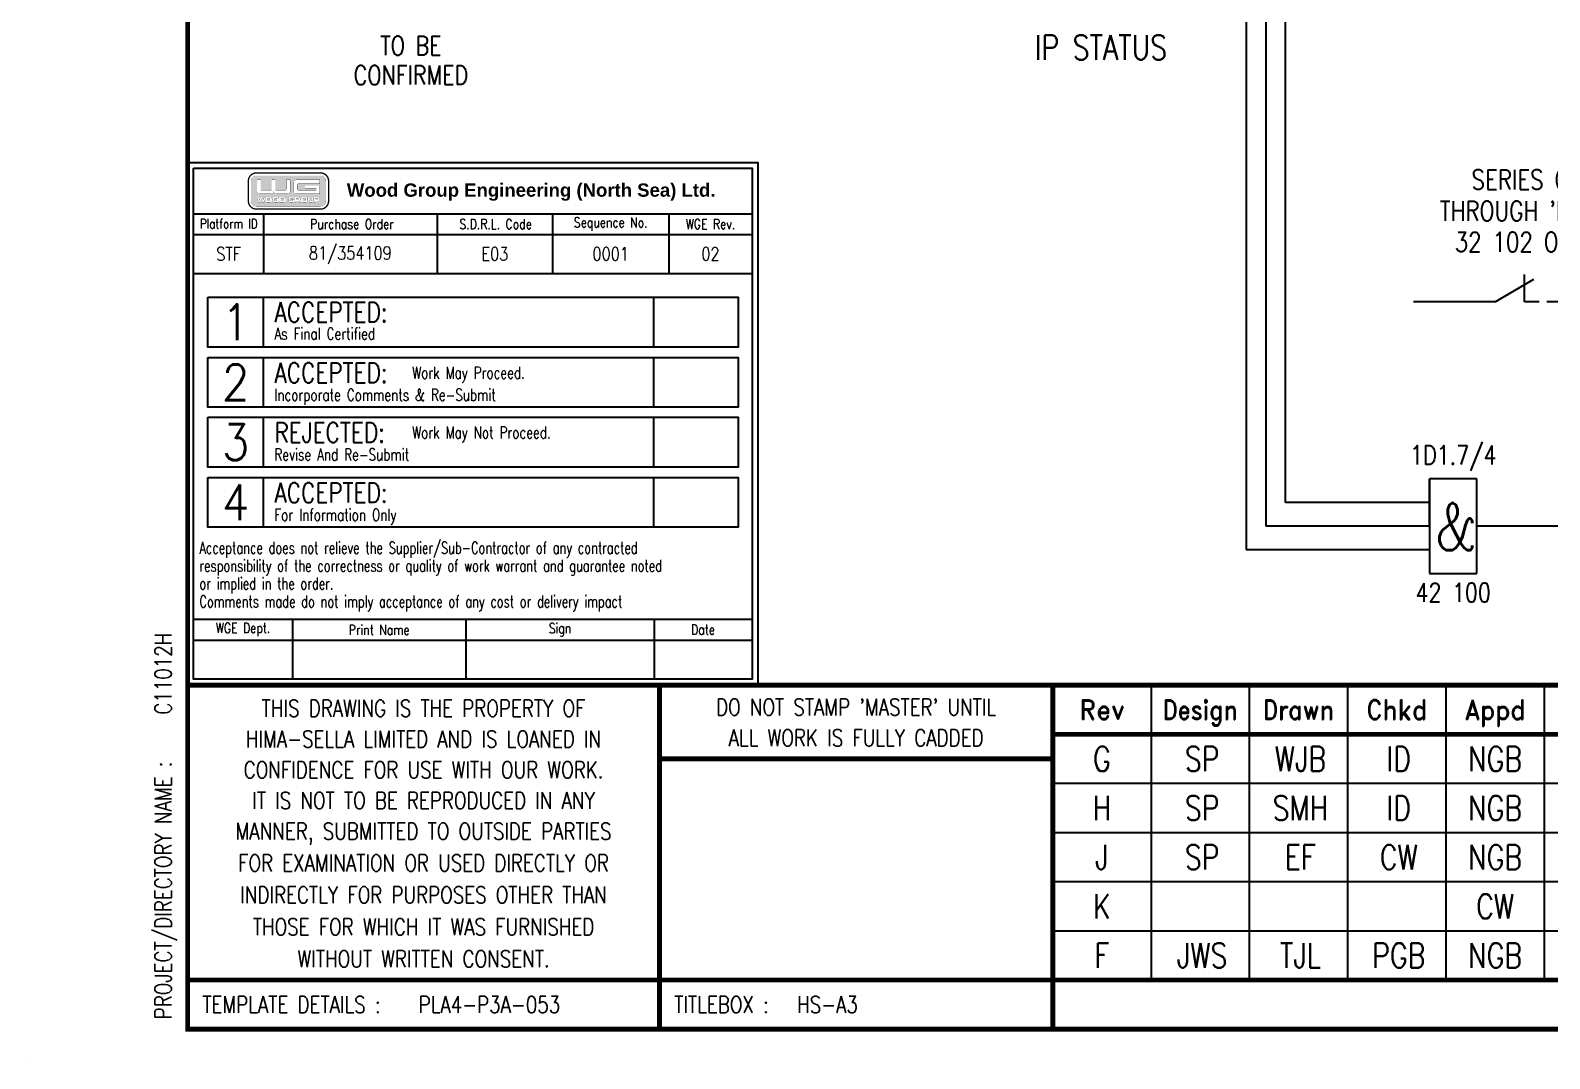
# Model space of a CAD drawing. Extents: x 0 to 414, y 0 to 285.
# Drawn here: x 0 to 154.5, y 0 to 104.6 of the extents above; entities that cross this region are included whole.
import ezdxf
from ezdxf.enums import TextEntityAlignment as Align

# ---------------------------------------------------------------- set-up
doc = ezdxf.new("R2010")
doc.units = 0
doc.header["$MEASUREMENT"] = 0
doc.linetypes.add('CONTINU', pattern=[0])
doc.linetypes.add('HIDDEN', pattern=[9.524999999999999, 6.35, -3.175])
doc.layers.get('0').update_dxf_attribs({"linetype": 'CONTINUOUS'})
for name, color, linetype in [('01-DRAW', 7, 'CONTINUOUS'), ('02-TEXT', 2, 'CONTINUOUS'), ('COL', 2, 'CONTINU'), ('ELAC003$', 7, 'CONTINUOUS'), ('LINE', 1, 'CONTINUOUS'), ('ROW', 2, 'CONTINU'), ('TEXT', 2, 'CONTINUOUS'), ('UPS', 2, 'CONTINUOUS')]:
    doc.layers.add(name, color=color, linetype=linetype)
doc.styles.add('ROMAND', font='ROMAND')
doc.styles.add('ROMANS', font='romans.shx', dxfattribs={"width": 0.8})

# ---------------------------------------------------------------- blocks, each defined once
blk = doc.blocks.new('EDREV')
at = {"color": 2, "style": 'ROMANS', "width": 0.8}
for tag, p in [('DES', (129.2, 29.25)), ('DRN', (139.2, 29.25)), ('CHKD', (149.2, 29.25)), ('DES', (129.2, 24.25)), ('DRN', (139.2, 24.25)), ('CHKD', (149.2, 24.25)), ('DES', (129.2, 19.25)), ('DRN', (139.2, 19.25)), ('CHKD', (149.2, 19.25)), ('DES', (129.2, 14.25)), ('DRN', (139.2, 14.25)), ('CHKD', (149.2, 14.25)), ('DES', (129.2, 9.25)), ('DRN', (139.2, 9.25)), ('CHKD', (149.2, 9.25))]:
    blk.add_attdef(tag, text='', height=2.5, dxfattribs=at).set_placement(p, align=Align.CENTER)
blk = doc.blocks.new('HS-A3')
at = {"color": 1}
for p, q in [((114, 38), (114, 8)), ((124, 8), (124, 38)), ((134, 8), (134, 38)), ((144, 38), (144, 8)), ((154, 38), (154, 8)), ((301.5, 28), (104, 28)), ((104, 23), (301.5, 23)), ((301.5, 18), (104, 18)), ((104, 13), (270.5, 13)), ((0, 0), (0, 0.025))]:
    blk.add_line(p, q, dxfattribs=at)
at = {"color": 1, "const_width": 0.5}
blk.add_lwpolyline([(16, 3), (409, 3), (409, 285), (16, 285)], close=True, dxfattribs=at)
for points in [[(409, 38), (16, 38)], [(64, 3), (64, 38)], [(104, 3), (104, 38)], [(270.5, 33), (104, 33)], [(104, 30.5), (64, 30.5)], [(270.5, 8), (16, 8)]]:
    blk.add_lwpolyline(points, dxfattribs=at)
at = {"color": 3, "lineweight": 13, "style": 'ROMANS', "width": 0.8}
for s, p in [('THIS DRAWING IS THE PROPERTY OF', (40, 35.6443)), ("DO NOT STAMP 'MASTER' UNTIL", (84, 35.7693)), ('HIMA-SELLA LIMITED AND IS LOANED IN', (40, 32.5193)), ('ALL WORK IS FULLY CADDED', (84, 32.6443)), ('CONFIDENCE FOR USE WITH OUR WORK.', (40, 29.3879)), ('IT IS NOT TO BE REPRODUCED IN ANY', (40, 26.2629)), ('MANNER, SUBMITTED TO OUTSIDE PARTIES', (40, 23.1379)), ('FOR EXAMINATION OR USED DIRECTLY OR', (40, 19.9054)), ('INDIRECTLY FOR PURPOSES OTHER THAN', (40, 16.6554)), ('THOSE FOR WHICH IT WAS FURNISHED', (40, 13.4054)), ('WITHOUT WRITTEN CONSENT.', (40, 10.1554))]:
    blk.add_text(s, height=1.7, dxfattribs=at).set_placement(p, align=Align.MIDDLE_CENTER)
at = {"color": 4, "style": 'ROMAND'}
blk.add_text('Rev', height=2, dxfattribs=at).set_placement((109, 34.5), align=Align.CENTER)
for s, width, p in [('Design', 0.85, (119, 34.5)), ('Drawn', 0.85, (129, 34.5)), ('Chkd', 0.9, (139, 34.5)), ('Appd', 0.9, (149, 34.5))]:
    blk.add_text(s, height=2, dxfattribs=dict(at, width=width)).set_placement(p, align=Align.CENTER)
at = {"color": 3, "style": 'ROMANS', "width": 0.8}
blk.add_text('PROJECT/DIRECTORY NAME :', height=1.7, rotation=90, dxfattribs=at).set_placement((13.5, 4), align=Align.MIDDLE_LEFT)
for s, p in [('TEMPLATE DETAILS :', (17.5, 5.5)), ('TITLEBOX :', (65.5, 5.5)), ('HS-A3', (78, 5.5))]:
    blk.add_text(s, height=1.7, dxfattribs=at).set_placement(p, align=Align.MIDDLE_LEFT)
at = {"layer": 'COL', "style": 'ROMAND', "flags": 9}
for tag, p in [('COL1', (48.5, 282.5)), ('COL2', (113.5, 282.5)), ('COL3', (178.5, 282.5)), ('COL4', (243.5, 282.5)), ('COL5', (308.5, 282.5)), ('COL6', (373.5, 282.5))]:
    blk.add_attdef(tag, p, '', height=2.5, dxfattribs=at)
at = {"layer": 'ROW', "style": 'ROMAND', "flags": 9}
for tag, p in [('ROW1', (406.5, 249.5)), ('ROW2', (406.5, 188.5)), ('ROW3', (406.5, 127.5)), ('ROW4', (406.5, 66.5))]:
    blk.add_attdef(tag, p, '', height=2.5, dxfattribs=at)
at = {"layer": 'UPS', "color": 3, "style": 'ROMANS', "width": 0.8, "flags": 8}
blk.add_attdef('PROJS->NOMPRO', text='', height=1.7, rotation=90, dxfattribs=at).set_placement((13.5, 35), align=Align.MIDDLE_LEFT)
at = {"layer": 'UPS', "style": 'ROMANS', "width": 0.8, "flags": 8}
for tag, height, p in [('PLANOS->VERIF', 2.5, (293.5, 34.25)), ('PLANOS->CANVI1', 2.5, (109, 29.25)), ('PLANOS->NCAN1', 2.5, (149, 29.25)), ('PLANOS->DCAN1', 2.5, (262.5, 29.25)), ('PLANOS->ORIG', 2.5, (293.5, 29.25)), ('PLANOS->CANVI2', 2.5, (109, 24.25)), ('PLANOS->NCAN2', 2.5, (149, 24.25)), ('PLANOS->DCAN2', 2.5, (262.5, 24.25)), ('PLANOS->HECHF', 2.5, (293.5, 24.25)), ('PLANOS->CANVI3', 2.5, (109, 19.25)), ('PLANOS->NCAN3', 2.5, (149, 19.25)), ('PLANOS->DCAN3', 2.5, (262.5, 19.25)), ('PLANOS->HECHD', 2.5, (293.5, 19.25)), ('PLANOS->CANVI4', 2.5, (109, 14.25)), ('PLANOS->NCAN4', 2.5, (149, 14.25)), ('PLANOS->DCAN4', 2.5, (262.5, 14.25)), ('PLANOS->DATACREA', 2.5, (293.5, 14.25)), ('PLANOS->CANVI5', 2.5, (109, 9.25)), ('PLANOS->NCAN5', 2.5, (149, 9.25)), ('PLANOS->DCAN5', 2.5, (262.5, 9.25)), ('PLANOS->NR1', 2.5, (293.5, 9.25)), ('PROJS->DESCPRO3', 5, (345.5, 5.5)), ('PLANOS->PLANO', 5, (378.5, 5.5)), ('PLANOS->USER', 5, (402.75, 5.5)), ('PLANOS->NR2', 2.5, (293.5, 4.25))]:
    blk.add_attdef(tag, text='', height=height, dxfattribs=at).set_placement(p, align=Align.CENTER)
at = {"layer": 'UPS', "style": 'ROMANS', "width": 3.1263, "flags": 8}
blk.add_attdef('PLANOS->MCAN1', text='', height=2.5, rotation=0.0611733494275344, dxfattribs=at).set_placement((155, 31.6443), (254, 31.75), align=Align.FIT)
at = {"layer": 'UPS', "style": 'ROMANS', "flags": 8}
for tag, width, p, p2 in [('PLANOS->MCAN2', 3.0574, (155, 26.75), (254, 26.75)), ('PLANOS->MCAN3', 3.0574, (155, 21.75), (254, 21.75)), ('PLANOS->MCAN4', 3.0462, (155, 16.75), (254, 16.75)), ('PLANOS->MCAN5', 3.0574, (155, 11.75), (254, 11.75))]:
    blk.add_attdef(tag, text='', height=2.5, dxfattribs=dict(at, width=width)).set_placement(p, p2, align=Align.FIT)
at = {"layer": 'UPS', "style": 'ROMANS', "width": 0.8, "flags": 8}
blk.add_attdef('PLANOS->DENOM', (313.5, 24.25), '', height=2.5, dxfattribs=at)
at = {"layer": 'UPS', "color": 4, "style": 'ROMANS', "width": 0.8, "flags": 8}
for tag, p in [('PROJS->DESCPRO1', (303, 19.25)), ('PROJS->DESCPRO2', (303, 14.25))]:
    blk.add_attdef(tag, p, '', height=2.5, dxfattribs=at)
at = {"layer": 'UPS', "color": 3, "style": 'ROMANS', "width": 0.8, "flags": 8}
blk.add_attdef('PLANOS->PROTOTIPO', text='', height=1.7, dxfattribs=at).set_placement((39.5, 5.5), align=Align.MIDDLE_LEFT)
at = {"layer": 'UPS', "style": 'ROMANS', "width": 0.8, "flags": 8}
blk.add_attdef('PLANOS->OBS4', text='', height=2.5, dxfattribs=at).set_placement((107, 5.5), align=Align.MIDDLE_LEFT)

msp = doc.modelspace()

# ---------------------------------------------------------------- hatches: boundary and pattern name
at = {"linetype": 'Continuous'}
h = msp.add_hatch(color=1, dxfattribs=at)
edge = h.paths.add_edge_path(flags=16)
edge.add_line((27.22865499999993, 89.0429449999999), (29.44095249999982, 89.0429449999999))
edge.add_line((29.44095249999982, 89.0429449999999), (29.44095249999982, 89.4181324999997))
edge.add_line((29.44095249999982, 89.4181324999997), (27.03646, 89.4181324999997))
edge.add_arc((27.03646634075639, 89.14426365924334), 0.273868840829977, 90.00132654225952, 179.9986734577404)
edge.add_line((26.76259749999998, 89.1442699999997), (26.76259749999998, 88.26859999999996))
edge.add_arc((27.03646259058297, 88.26861009075651), 0.273865090768834, 180.0021111042776, 269.9994580197556)
edge.add_line((27.03646, 87.99474499999992), (29.44095249999982, 87.99474499999992))
edge.add_line((29.44095249999982, 87.99474499999992), (29.44095249999982, 88.82385499999992))
edge.add_line((29.44095249999982, 88.82385499999992), (27.93745749999999, 88.82385499999992))
edge.add_line((27.93745749999999, 88.82385499999992), (27.93745749999999, 88.5773825))
edge.add_line((27.93745749999999, 88.5773825), (29.09040999999998, 88.5773825))
edge.add_line((29.09040999999998, 88.5773825), (29.09040999999998, 88.34185999999978))
edge.add_line((29.09040999999998, 88.34185999999978), (27.22865499999993, 88.34185999999978))
edge.add_arc((27.22865721922146, 88.43771221922128), 0.095852219247072, 180.0013265422535, 269.9986734577261, ccw=False)
edge.add_line((27.13280499999996, 88.43771000000002), (27.13280499999996, 88.94709500000003))
edge.add_arc((27.22865721922146, 88.9470927807786), 0.095852219247089, 90.00132654227377, 179.9986734577465, ccw=False)
edge = h.paths.add_edge_path(flags=16)
edge.add_arc((28.00700849758733, 87.477316037179), 0.172018607617222, 359.7165362622, 449.7138831776751)
edge.add_line((28.0078675, 87.64933249999994), (27.69660999999993, 87.64933249999994))
edge.add_arc((27.69746525241255, 87.4773122870054), 0.172022339059152, 90.28486158141148, 180.2822084968908)
edge.add_line((27.52544499999999, 87.476465), (27.52544499999999, 87.32242249999985))
edge.add_arc((27.69746900258597, 87.32157146299454), 0.172026107698193, 179.7165486787224, 269.7138955942124)
edge.add_line((27.69660999999993, 87.14954749999998), (28.0078675, 87.14954749999998))
edge.add_arc((28.00700474741348, 87.32156771282077), 0.172022376338024, 270.2873596461594, 360.284706561639)
edge.add_line((28.17902499999999, 87.32242249999985), (28.17902499999999, 87.476465))
edge = h.paths.add_edge_path(flags=0)
edge.add_arc((29.21839749999991, 87.4636287499997), 0.060761250000002, -90, 90, ccw=False)
edge.add_line((29.21839749999991, 87.40286749999994), (29.06277250000005, 87.40286749999994))
edge.add_arc((29.06277250000005, 87.4636287499997), 0.060761250000002, 90, 270, ccw=False)
edge.add_line((29.06277250000005, 87.52438999999998), (29.21839749999991, 87.52438999999998))
edge = h.paths.add_edge_path(flags=16)
edge.add_line((29.02468, 87.14954749999998), (29.02468, 87.2673125))
edge.add_line((29.02468, 87.2673125), (29.23018749999986, 87.2673125))
edge.add_arc((29.23018749999986, 87.45832249999994), 0.191010000000006, 270, 450)
edge.add_line((29.23018749999986, 87.64933249999994), (28.87981749999989, 87.64933249999994))
edge.add_line((28.87981749999989, 87.64933249999994), (28.87981749999989, 87.14954750000003))
edge.add_line((28.87981749999989, 87.14954749999998), (29.02468, 87.14954749999998))
edge = h.paths.add_edge_path(flags=16)
edge.add_line((28.58619249999977, 87.27449749999998), (28.47018249999993, 87.27449749999998))
edge.add_arc((28.47061200129293, 87.36050948149713), 0.0860130538491, 179.7165486787283, 269.71389559420106, ccw=False)
edge.add_line((28.38459999999996, 87.360935), (28.38459999999996, 87.64933249999994))
edge.add_line((28.38459999999996, 87.64933249999994), (28.22120499999991, 87.64933249999994))
edge.add_line((28.22120499999991, 87.64933249999994), (28.22120499999991, 87.32242249999985))
edge.add_arc((28.39322525258612, 87.32156771282077), 0.17202237633802, 179.7152934383665, 269.7126403538517)
edge.add_line((28.3923624999999, 87.14954749999998), (28.66400499999999, 87.14954749999998))
edge.add_arc((28.66314599741355, 87.32157146299454), 0.172026107698233, 270.2861044057759, 360.2834513212661)
edge.add_line((28.83516999999992, 87.32242249999985), (28.83516999999992, 87.64933249999994))
edge.add_line((28.83516999999992, 87.64933249999994), (28.67177499999996, 87.64933249999994))
edge.add_line((28.67177499999996, 87.64933249999994), (28.67177499999996, 87.360935))
edge.add_arc((28.5857629987068, 87.36050948149729), 0.086013053849113, -89.71389559422369, 0.283451321260884, ccw=False)
edge = h.paths.add_edge_path(flags=0)
edge.add_arc((27.92961799870679, 87.4383780185026), 0.086013053849113, 359.716548678728, 449.7138955942008)
edge.add_line((27.93004749999996, 87.52438999999998), (27.7744225, 87.52438999999998))
edge.add_arc((27.77485200129311, 87.4383780185026), 0.086013053849117, 90.28610440577614, 180.2834513212601)
edge.add_line((27.68883999999992, 87.43795249999992), (27.68883999999992, 87.360935))
edge.add_arc((27.77485200129311, 87.36050948149729), 0.086013053849113, 179.7165486787396, 269.7138955942238)
edge.add_line((27.7744225, 87.27449749999998), (27.93004749999996, 87.27449749999998))
edge.add_arc((27.92961799870679, 87.36050948149713), 0.0860130538491, 270.2861044057988, 360.2834513212716)
edge.add_line((28.01562999999996, 87.360935), (28.01562999999996, 87.43795249999994))
edge = h.paths.add_edge_path(flags=0)
edge.add_arc((25.03736674870678, 87.43838176867622), 0.086009322530191, 359.7140381435265, 449.7113850590014)
edge.add_line((25.03779999999993, 87.52438999999998), (24.88216750000005, 87.52438999999998))
edge.add_arc((24.88259700129295, 87.4383780185026), 0.086013053849117, 90.28610440577614, 180.2834513212601)
edge.add_line((24.79658499999997, 87.43795249999992), (24.79658499999997, 87.360935))
edge.add_arc((24.88259700129295, 87.36050948149729), 0.086013053849113, 179.7165486787396, 269.7138955942238)
edge.add_line((24.88216750000005, 87.27449749999998), (25.03779999999993, 87.27449749999998))
edge.add_arc((25.03736674870678, 87.36050573132351), 0.086009322530174, 270.2886149409979, 360.2859618564731)
edge.add_line((25.12337499999989, 87.360935), (25.12337499999989, 87.43795249999994))
edge = h.paths.add_edge_path(flags=16)
edge.add_arc((25.11475724758732, 87.4773122870054), 0.172022339059143, 359.7177915031089, 449.7151384185998)
edge.add_line((25.11561249999992, 87.64933249999994), (24.80435499999993, 87.64933249999994))
edge.add_arc((24.80521025241248, 87.4773122870054), 0.172022339059152, 90.28486158141148, 180.2822084968908)
edge.add_line((24.63319, 87.476465), (24.63319, 87.32242249999985))
edge.add_arc((24.80521400258611, 87.32157146299454), 0.172026107698193, 179.7165486787224, 269.7138955942124)
edge.add_line((24.80435499999993, 87.14954749999998), (25.11561249999992, 87.14954749999998))
edge.add_arc((25.11475349741365, 87.32157146299454), 0.172026107698233, 270.2861044057759, 360.2834513212661)
edge.add_line((25.2867774999999, 87.32242249999985), (25.2867774999999, 87.476465))
edge = h.paths.add_edge_path(flags=0)
edge.add_arc((24.33231799870678, 87.4383780185026), 0.086013053849113, 359.716548678728, 449.7138955942008)
edge.add_line((24.3327474999999, 87.52438999999998), (24.17712249999999, 87.52438999999998))
edge.add_arc((24.17755200129319, 87.4383780185026), 0.086013053849117, 90.28610440577614, 180.2834513212601)
edge.add_line((24.09154000000005, 87.43795249999992), (24.09154000000005, 87.360935))
edge.add_arc((24.17755200129319, 87.36050948149729), 0.086013053849113, 179.7165486787396, 269.7138955942238)
edge.add_line((24.17712249999999, 87.27449749999998), (24.3327474999999, 87.27449749999998))
edge.add_arc((24.33231799870678, 87.36050948149713), 0.0860130538491, 270.2861044057988, 360.2834513212716)
edge.add_line((24.41832999999992, 87.360935), (24.41832999999992, 87.43795249999994))
h.paths.add_polyline_path([(23.93635749999993, 87.64899499999994), (23.77752249999999, 87.15056749999998), (23.61867999999991, 87.15056749999998), (23.49818499999996, 87.46550749999994), (23.37768249999999, 87.15056749999998), (23.21884749999992, 87.15056749999998), (23.060005, 87.64899499999994), (23.20788999999999, 87.64899499999994), (23.30647749999996, 87.32858), (23.432455, 87.64625749999995), (23.56390749999992, 87.64625749999995), (23.6898849999999, 87.32858), (23.7939475, 87.64899499999994)], flags=16)
edge = h.paths.add_edge_path(flags=16)
edge.add_arc((24.40970474758731, 87.4773122870054), 0.172022339059143, 359.7177915031089, 449.7151384185998)
edge.add_line((24.41055999999997, 87.64933249999994), (24.09930249999996, 87.64933249999994))
edge.add_arc((24.10016150241243, 87.477316037179), 0.172018607617211, 90.28611682232473, 180.2834637377995)
edge.add_line((23.92814499999996, 87.476465), (23.92814499999996, 87.32242249999985))
edge.add_arc((24.10016525258632, 87.32156771282077), 0.17202237633802, 179.715293438361, 269.7126403538405)
edge.add_line((24.09930249999996, 87.14954749999998), (24.41055999999997, 87.14954749999998))
edge.add_arc((24.40970099741349, 87.32157146299454), 0.172026107698233, 270.2861044057759, 360.2834513212661)
edge.add_line((24.58172499999999, 87.32242249999985), (24.58172499999999, 87.476465))
edge = h.paths.add_edge_path(flags=0)
edge.add_arc((25.71771799870679, 87.36050948149729), 0.086013053849117, 270.2861044057759, 360.2834513212602)
edge.add_line((25.80373, 87.360935), (25.80373, 87.43795249999994))
edge.add_arc((25.71771799870679, 87.4383780185026), 0.086013053849113, 359.7165486787391, 449.7138955942237)
edge.add_line((25.71814749999993, 87.52438999999998), (25.46121999999999, 87.52438999999998))
edge.add_line((25.46121999999999, 87.52438999999998), (25.46121999999999, 87.27449750000002))
edge.add_line((25.46121999999999, 87.27449749999998), (25.71814749999993, 87.27449749999998))
edge = h.paths.add_edge_path(flags=16)
edge.add_arc((25.7951047475872, 87.4773122870054), 0.172022339059143, 359.7177915031089, 449.7151384185885)
edge.add_line((25.79596000000005, 87.64933249999994), (25.32027999999989, 87.64933249999994))
edge.add_line((25.32027999999989, 87.64933249999994), (25.32027999999989, 87.14954750000003))
edge.add_line((25.32027999999989, 87.14954749999998), (25.79596000000005, 87.14954749999998))
edge.add_arc((25.79510099741348, 87.32157146299454), 0.172026107698199, 270.2861044057876, 360.2834513212775)
edge.add_line((25.96712499999989, 87.32242249999985), (25.96712499999989, 87.476465))
edge = h.paths.add_edge_path(flags=16)
edge.add_arc((26.66910174706194, 87.49186924706221), 0.032520752946444, 0.001326542279929, 89.99867345775013)
edge.add_line((26.66910249999998, 87.52438999999998), (26.47092999999989, 87.52438999999998))
edge.add_arc((26.47135950129317, 87.4383780185026), 0.0860130538491, 90.28610440579894, 180.2834513212717)
edge.add_line((26.38534749999999, 87.43795249999992), (26.38534749999999, 87.360935))
edge.add_arc((26.47135950129317, 87.36050948149713), 0.086013053849113, 179.716548678728, 269.7138955942011)
edge.add_line((26.47092999999989, 87.27449749999998), (26.66910249999998, 87.27449749999998))
edge.add_arc((26.66910249999998, 87.30701374999992), 0.032516249999998, 270, 450)
edge.add_line((26.66910249999998, 87.33952999999997), (26.53764999999992, 87.33952999999997))
edge.add_line((26.53764999999992, 87.33952999999997), (26.53764999999992, 87.42716749999992))
edge.add_line((26.53764999999992, 87.42716749999992), (26.8553275, 87.42716749999992))
edge.add_line((26.8553275, 87.42716749999992), (26.8553275, 87.32242249999985))
edge.add_arc((26.68330349741371, 87.32157146299454), 0.172026107698193, -89.71389559422369, 0.2834513212663978, ccw=False)
edge.add_line((26.68416249999999, 87.14954749999998), (26.39311749999999, 87.14954749999998))
edge.add_arc((26.39397650258612, 87.32157146299454), 0.172026107698233, 179.7165486787342, 269.71389559421254, ccw=False)
edge.add_line((26.22195249999975, 87.32242249999985), (26.22195249999975, 87.476465))
edge.add_arc((26.39397275241249, 87.4773122870054), 0.172022339059177, 90.28486158141158, 180.2822084968909, ccw=False)
edge.add_line((26.39311749999999, 87.64933249999994), (26.68416249999999, 87.64933249999994))
edge.add_arc((26.68330724758735, 87.4773122870054), 0.172022339059152, -0.28220849689091665, 89.71513841859979, ccw=False)
edge.add_line((26.8553275, 87.476465), (26.8553275, 87.46550749999994))
edge.add_line((26.8553275, 87.46550749999994), (26.70162249999998, 87.46550749999994))
edge.add_line((26.70162249999998, 87.46550749999994), (26.70162249999998, 87.49186999999996))
edge = h.paths.add_edge_path(flags=0)
edge.add_line((27.09516999999992, 87.52438999999998), (27.25080249999996, 87.52438999999998))
edge.add_arc((27.25080249999996, 87.4636287499997), 0.060761250000002, -90, 90, ccw=False)
edge.add_line((27.25080249999996, 87.40286749999994), (27.09516999999992, 87.40286749999994))
edge.add_arc((27.09516999999992, 87.4636287499997), 0.060761250000002, 90, 270, ccw=False)
edge = h.paths.add_edge_path(flags=16)
edge.add_line((27.33526749999993, 87.14954749999998), (27.45360249999992, 87.14954749999998))
edge.add_line((27.45360249999992, 87.14954749999998), (27.45360249999992, 87.2673125))
edge.add_arc((27.39284102701597, 87.26731207491926), 0.060761472985369, 0.000400835020838, 81.62120499931345)
edge.add_arc((27.26256729934211, 87.45833692080161), 0.191035201202042, 316.7426492714064, 359.9956748752612)
edge.add_arc((27.2625843275328, 87.45831432735906), 0.191018172641957, 0.002451378422247, 89.99979829390925)
edge.add_line((27.26258499999998, 87.64933249999994), (26.91222249999989, 87.64933249999994))
edge.add_line((26.91222249999989, 87.64933249999994), (26.91222249999989, 87.14954750000003))
edge.add_line((26.91222249999989, 87.14954749999998), (27.0570849999999, 87.14954749999998))
edge.add_line((27.0570849999999, 87.14954749999998), (27.0570849999999, 87.2673125))
edge.add_line((27.0570849999999, 87.2673125), (27.27450999999999, 87.2673125))
edge.add_arc((27.27450484310371, 87.20654984327754), 0.060762656941252, -0.0022095794171832495, 89.99513733605761, ccw=False)
edge.add_line((27.33526749999993, 87.20654749999979), (27.33526749999993, 87.14954749999998))
edge = h.paths.add_edge_path()
edge.add_line((30.06158500000005, 89.30584999999996), (30.06158500000005, 87.26285000000001))
edge.add_arc((29.51385481866032, 87.26286268133933), 0.547730181486337, 270.00132654226104, 359.9986734577408, ccw=False)
edge.add_line((29.51386749999977, 86.7151324999998), (22.99428249999992, 86.7151324999998))
edge.add_arc((22.99429143133955, 87.26286643151306), 0.547733931585959, 180.0017188205811, 269.99906573606233, ccw=False)
edge.add_line((22.44655749999992, 87.26285), (22.44655749999992, 89.30584999999996))
edge.add_arc((22.99429143133955, 89.30583356848686), 0.5477339315859729, 90.00093426393778, 179.998281179419, ccw=False)
edge.add_line((22.99428249999992, 89.85356749999998), (29.51386749999977, 89.85356749999998))
edge.add_arc((29.51385481866032, 89.30583731866051), 0.547730181486319, 0.0013265422592780851, 89.99867345773902, ccw=False)
edge = h.paths.add_edge_path(flags=16)
edge.add_line((23.04904749999999, 89.4181324999997), (23.41588749999992, 89.4181324999997))
edge.add_line((23.41588749999992, 89.4181324999997), (23.41588749999992, 88.45961749999994))
edge.add_arc((23.51173971922135, 88.45961971922114), 0.095852219247089, 180.0013265422535, 269.9986734577261)
edge.add_line((23.51173749999999, 88.36376749999962), (24.45606999999996, 88.36376749999962))
edge.add_arc((24.4560715307785, 88.45962346939507), 0.095855969407263, 269.9990850110503, 359.9964319265211)
edge.add_line((24.55192749999993, 88.45961749999994), (24.55192749999993, 89.4181324999997))
edge.add_line((24.55192749999993, 89.4181324999997), (24.91875999999992, 89.4181324999997))
edge.add_line((24.91875999999992, 89.4181324999997), (24.91875999999992, 88.45961749999994))
edge.add_arc((25.01461221922136, 88.45961971922114), 0.095852219247089, 180.0013265422637, 269.9986734577465)
edge.add_line((25.01460999999999, 88.36376749999962), (25.95894999999977, 88.36376749999962))
edge.add_arc((25.95894778077848, 88.45961971922114), 0.095852219247089, 270.0013265422535, 359.9986734577362)
edge.add_line((26.05479999999992, 88.45961749999994), (26.05479999999992, 89.4181324999997))
edge.add_line((26.05479999999992, 89.4181324999997), (26.4216325, 89.4181324999997))
edge.add_line((26.4216325, 89.4181324999997), (26.4216325, 88.2686))
edge.add_arc((26.14777115941691, 88.2686063405829), 0.273861340656326, 270.0013265422625, 359.9986734577447, ccw=False)
edge.add_line((26.1477775, 87.99474499999992), (25.00920249999991, 87.99474499999992))
edge.add_arc((25.00920509058271, 88.26861009075651), 0.273865090768837, 180.0021111042778, 269.9994580197557, ccw=False)
edge.add_arc((24.46147865941687, 88.2686063405829), 0.273861340656326, 270.0013265422625, 359.9986734577447, ccw=False)
edge.add_line((24.46148499999988, 87.99474499999992), (23.32290999999989, 87.99474499999992))
edge.add_arc((23.32291259058278, 88.26861009075651), 0.273865090768837, 180.0021111042778, 269.9994580197557, ccw=False)
edge.add_line((23.04904749999999, 88.26859999999996), (23.04904749999999, 89.4181324999997))

# ---------------------------------------------------------------- linework, layer by layer
msp.add_line((158.9713, 54.1837), (147.1474, 54.1836))
at = {"layer": '01-DRAW'}
for p, q in [((123.6591, 243.4776), (123.6591, 51.7716)), ((125.6591, 183.4813), (125.6591, 54.1836)), ((127.6591, 56.5956), (127.6591, 123.4762)), ((149.0015, 76.9911), (152.9229, 79.3138)), ((152.0015, 76.9911), (152.0015, 79.7943)), ((149.0015, 76.9911), (140.6917, 76.9911)), ((142.3235, 59.0076), (142.3235, 49.3597)), ((142.3235, 54.1837), (142.3235, 59.0076)), ((147.1474, 59.0076), (142.3235, 59.0076)), ((147.1474, 49.3597), (147.1474, 59.0076)), ((142.3235, 56.5957), (127.6591, 56.5956)), ((142.3235, 54.1837), (125.6591, 54.1836)), ((142.3235, 54.1837), (142.3235, 49.3597)), ((142.3235, 51.7717), (123.6591, 51.7716)), ((142.3235, 49.3597), (147.1474, 49.3597))]:
    msp.add_line(p, q, dxfattribs=at)
at = {"layer": '01-DRAW', "linetype": 'HIDDEN', "ltscale": 0.25}
msp.add_line((163.0015, 76.9911), (152.0015, 76.9911), dxfattribs=at)
at = {"layer": 'ELAC003$', "color": 3, "linetype": 'Continuous'}
for p, q in [((16.598, 85.96689999999998), (73.411, 85.96689999999998)), ((23.7245, 85.96689999999998), (23.7245, 79.8874)), ((41.3665, 85.96689999999998), (41.3665, 79.8874)), ((53.1278, 85.96689999999998), (53.1278, 79.8874)), ((64.9389, 85.96689999999998), (64.9389, 79.8874)), ((16.598, 83.8739), (73.411, 83.8739)), ((16.598, 79.8874), (73.411, 79.8874)), ((23.7245, 72.4028), (23.7245, 77.4856)), ((63.3939, 77.4856), (63.3939, 72.4028)), ((23.7245, 66.2735), (23.7245, 71.3564)), ((63.3939, 71.3564), (63.3939, 66.2735)), ((23.7245, 60.1942), (23.7245, 65.277)), ((63.3939, 65.277), (63.3939, 60.1942)), ((23.7245, 54.0649), (23.7245, 59.1477)), ((63.3939, 59.1477), (63.3939, 54.0649)), ((16.598, 44.7272), (73.411, 44.7272)), ((26.6648, 44.7272), (26.6648, 38.5979)), ((44.3068, 44.7272), (44.3068, 38.5979)), ((63.4438, 44.7272), (63.4438, 38.5979)), ((16.598, 42.5845), (73.411, 42.5845))]:
    msp.add_line(p, q, dxfattribs=at)
for points in [[(16, 91.1992), (74.0091, 91.1992), (74.0091, 38), (16, 38)], [(16.598, 90.6011), (73.411, 90.6011), (73.411, 38.5979), (16.598, 38.5979)], [(18.0432, 77.4856), (72.0155, 77.4856), (72.0155, 72.4028), (18.0432, 72.4028)], [(18.0432, 71.3564), (72.0155, 71.3564), (72.0155, 66.2735), (18.0432, 66.2735)], [(18.0432, 65.277), (72.0155, 65.277), (72.0155, 60.1942), (18.0432, 60.1942)], [(18.0432, 59.1477), (72.0155, 59.1477), (72.0155, 54.0649), (18.0432, 54.0649)]]:
    msp.add_lwpolyline(points, close=True, dxfattribs=at)
at = {"layer": 'LINE', "linetype": 'Continuous', "flags": 128}
for points, const_width in [([(30.3354, 89.30589999999998), (30.3354, 87.2629, -0.4142), (29.5139, 86.4413), (22.9943, 86.4413, -0.4142), (22.1727, 87.2629), (22.1727, 89.30589999999998, -0.4142), (22.9943, 90.1274), (29.5139, 90.1274, -0.4142)], 0.137), ([(30.0616, 89.30589999999998), (30.0616, 87.2629, -0.4142), (29.5139, 86.7151), (22.9943, 86.7151, -0.4142), (22.4466, 87.2629), (22.4466, 89.30589999999998, -0.4142), (22.9943, 89.8536), (29.5139, 89.8536, -0.4142)], 0.0137), ([(27.2286, 89.043), (29.441, 89.043), (29.441, 89.41809999999998), (27.0365, 89.41809999999998, 0.4142), (26.7626, 89.1443), (26.7626, 88.2686, 0.4142), (27.0365, 87.9948), (29.441, 87.9948), (29.441, 88.8238), (27.9374, 88.8238), (27.9374, 88.57739999999998), (29.0904, 88.57739999999998), (29.0904, 88.34189999999998), (27.2286, 88.34189999999998, -0.4142), (27.1328, 88.4377), (27.1328, 88.9471, -0.4142)], 0.0137), ([(24.5817, 87.4765, 0.4142), (24.4106, 87.64929999999998), (24.0993, 87.64929999999998, 0.4142), (23.9282, 87.4765), (23.9282, 87.3224, 0.4142), (24.0993, 87.1495), (24.4106, 87.1495, 0.4142), (24.5817, 87.3224)], 0.0137), ([(24.4183, 87.438, 0.4142), (24.3327, 87.5244), (24.1771, 87.5244, 0.4142), (24.0915, 87.438), (24.0915, 87.361, 0.4142), (24.1771, 87.2745), (24.3327, 87.2745, 0.4142), (24.4183, 87.361)], 0.0137), ([(25.2868, 87.4765, 0.4142), (25.1157, 87.64929999999998), (24.8043, 87.64929999999998, 0.4142), (24.6332, 87.4765), (24.6332, 87.3224, 0.4142), (24.8043, 87.1495), (25.1157, 87.1495, 0.4142), (25.2868, 87.3224)], 0.0137), ([(25.1234, 87.438, 0.4142), (25.0378, 87.5244), (24.8822, 87.5244, 0.4142), (24.7966, 87.438), (24.7966, 87.361, 0.4142), (24.8822, 87.2745), (25.0378, 87.2745, 0.4142), (25.1234, 87.361)], 0.0137), ([(25.9671, 87.4765, 0.4142), (25.796, 87.64929999999998), (25.3202, 87.64929999999998), (25.3202, 87.1495), (25.796, 87.1495, 0.4142), (25.9671, 87.3224)], 0.0137), ([(25.7181, 87.2745, 0.4142), (25.8037, 87.361), (25.8037, 87.438, 0.4142), (25.7181, 87.5244), (25.4613, 87.5244), (25.4613, 87.2745)], 0.0137), ([(26.7016, 87.4919, 0.4142), (26.6691, 87.5244), (26.4709, 87.5244, 0.4142), (26.3853, 87.438), (26.3853, 87.361, 0.4142), (26.4709, 87.2745), (26.6691, 87.2745, 1), (26.6691, 87.3395), (26.5376, 87.3395), (26.5376, 87.4272), (26.8554, 87.4272), (26.8554, 87.3224, -0.4142), (26.6842, 87.1495), (26.3931, 87.1495, -0.4142), (26.222, 87.3224), (26.222, 87.4765, -0.4142), (26.3931, 87.64929999999998), (26.6842, 87.64929999999998, -0.4142), (26.8554, 87.4765), (26.8554, 87.4655), (26.7016, 87.4655)], 0.0137), ([(27.3353, 87.1495), (27.4536, 87.1495), (27.4536, 87.26739999999998, 0.372), (27.4017, 87.32739999999998, 0.191), (27.4536, 87.45829999999998, 0.4142), (27.2626, 87.64929999999998), (26.9122, 87.64929999999998), (26.9122, 87.1495), (27.0571, 87.1495), (27.0571, 87.26739999999998), (27.2745, 87.26739999999998, -0.4142), (27.3353, 87.2065)], 0.0137), ([(27.0952, 87.5244), (27.2508, 87.5244, -1), (27.2508, 87.4029), (27.0952, 87.4029, -1)], 0.0137), ([(28.179, 87.4765, 0.4142), (28.0079, 87.64929999999998), (27.6966, 87.64929999999998, 0.4142), (27.5255, 87.4765), (27.5255, 87.3224, 0.4142), (27.6966, 87.1495), (28.0079, 87.1495, 0.4142), (28.179, 87.3224)], 0.0137), ([(28.0156, 87.438, 0.4142), (27.93, 87.5244), (27.7744, 87.5244, 0.4142), (27.6888, 87.438), (27.6888, 87.361, 0.4142), (27.7744, 87.2745), (27.93, 87.2745, 0.4142), (28.0156, 87.361)], 0.0137), ([(28.5862, 87.2745), (28.4702, 87.2745, -0.4142), (28.3846, 87.361), (28.3846, 87.64929999999998), (28.2212, 87.64929999999998), (28.2212, 87.3224, 0.4142), (28.3924, 87.1495), (28.664, 87.1495, 0.4142), (28.8352, 87.3224), (28.8352, 87.64929999999998), (28.6718, 87.64929999999998), (28.6718, 87.361, -0.4142)], 0.0137), ([(29.0247, 87.1495), (29.0247, 87.26739999999998), (29.2302, 87.26739999999998, 1), (29.2302, 87.64929999999998), (28.8798, 87.64929999999998), (28.8798, 87.1495)], 0.0137), ([(29.2184, 87.5244, -1), (29.2184, 87.4029), (29.0627, 87.4029, -1), (29.0627, 87.5244)], 0.0137)]:
    msp.add_lwpolyline(points, format="xyb", close=True, dxfattribs=dict(at, const_width=const_width))
at = {"layer": 'LINE', "linetype": 'Continuous', "const_width": 0.0137, "flags": 128}
msp.add_lwpolyline([(23.049, 88.26789999999998), (23.049, 89.41809999999998), (23.4159, 89.41809999999998), (23.4159, 88.45959999999998, 0.4142), (23.5118, 88.3638), (24.4561, 88.3638, 0.4142), (24.552, 88.45959999999998), (24.552, 89.41809999999998), (24.9188, 89.41809999999998), (24.9188, 88.45959999999998, 0.4142), (25.0146, 88.3638), (25.9589, 88.3638, 0.4142), (26.0548, 88.45959999999998), (26.0548, 89.41809999999998), (26.4216, 89.41809999999998), (26.4216, 88.2686, -0.4142), (26.1478, 87.9948), (25.0092, 87.9948, -0.4142), (24.7353, 88.2686, -0.4142), (24.4615, 87.9948), (23.3229, 87.9948, -0.4142), (23.049, 88.2686), (23.049, 89.41809999999998)], format="xyb", dxfattribs=at)
msp.add_lwpolyline([(23.9364, 87.649), (23.7775, 87.15059999999998), (23.6186, 87.15059999999998), (23.4982, 87.4655), (23.3777, 87.15059999999998), (23.2188, 87.15059999999998), (23.06, 87.649), (23.2079, 87.649), (23.3065, 87.32859999999998), (23.4324, 87.64629999999998), (23.5639, 87.64629999999998), (23.6899, 87.32859999999998), (23.7939, 87.649)], close=True, dxfattribs=at)

# ---------------------------------------------------------------- block references
ref = msp.add_blockref('HS-A3', (0, 0))
ref.add_attrib('PROJS->NOMPRO', 'C11012H', dxfattribs={"layer": 'UPS', "color": 3, "height": 1.7, "rotation": 90, "style": 'ROMANS', "width": 0.8, "flags": 8}).set_placement((13.5, 35), align=Align.MIDDLE_LEFT)
ref.add_attrib('PLANOS->PROTOTIPO', 'PLA4-P3A-053', dxfattribs={"layer": 'UPS', "color": 3, "height": 1.7, "style": 'ROMANS', "width": 0.8, "flags": 8}).set_placement((39.5, 5.5), align=Align.MIDDLE_LEFT)
ref.add_attrib('PLANOS->NCAN5', 'NGB', dxfattribs={"layer": 'UPS', "height": 2.5, "style": 'ROMANS', "width": 0.8, "flags": 8}).set_placement((149, 9.25), align=Align.CENTER)
ref.add_attrib('PLANOS->NCAN2', 'NGB', dxfattribs={"layer": 'UPS', "height": 2.5, "style": 'ROMANS', "width": 0.8, "flags": 8}).set_placement((149, 24.25), align=Align.CENTER)
ref.add_attrib('PLANOS->NCAN3', 'NGB', dxfattribs={"layer": 'UPS', "height": 2.5, "style": 'ROMANS', "width": 0.8, "flags": 8}).set_placement((149, 19.25), align=Align.CENTER)
ref.add_attrib('PLANOS->NCAN4', 'CW', dxfattribs={"layer": 'UPS', "height": 2.5, "style": 'ROMANS', "width": 0.8, "flags": 8}).set_placement((149, 14.25), align=Align.CENTER)
ref.add_attrib('PLANOS->NCAN1', 'NGB', dxfattribs={"layer": 'UPS', "height": 2.5, "style": 'ROMANS', "width": 0.8, "flags": 8}).set_placement((149, 29.25), align=Align.CENTER)
ref.add_attrib('PLANOS->CANVI5', 'F', dxfattribs={"layer": 'UPS', "height": 2.5, "style": 'ROMANS', "width": 0.8, "flags": 8}).set_placement((109, 9.25), align=Align.CENTER)
ref.add_attrib('PLANOS->CANVI4', 'K', dxfattribs={"layer": 'UPS', "height": 2.5, "style": 'ROMANS', "width": 0.8, "flags": 8}).set_placement((109, 14.25), align=Align.CENTER)
ref.add_attrib('PLANOS->CANVI2', 'H', dxfattribs={"layer": 'UPS', "height": 2.5, "style": 'ROMANS', "width": 0.8, "flags": 8}).set_placement((109, 24.25), align=Align.CENTER)
ref.add_attrib('PLANOS->CANVI3', 'J', dxfattribs={"layer": 'UPS', "height": 2.5, "style": 'ROMANS', "width": 0.8, "flags": 8}).set_placement((109, 19.25), align=Align.CENTER)
ref.add_attrib('PLANOS->CANVI1', 'G', dxfattribs={"layer": 'UPS', "height": 2.5, "style": 'ROMANS', "width": 0.8, "flags": 8}).set_placement((109, 29.25), align=Align.CENTER)
ref = msp.add_blockref('EDREV', (-10, 0))
ref.add_attrib('DES', 'SP', dxfattribs={"color": 2, "height": 2.5, "style": 'ROMANS', "width": 0.8}).set_placement((119.2, 29.25), align=Align.CENTER)
ref.add_attrib('DRN', 'WJB', dxfattribs={"color": 2, "height": 2.5, "style": 'ROMANS', "width": 0.8}).set_placement((129.2, 29.25), align=Align.CENTER)
ref.add_attrib('CHKD', 'ID', dxfattribs={"color": 2, "height": 2.5, "style": 'ROMANS', "width": 0.8}).set_placement((139.2, 29.25), align=Align.CENTER)
ref.add_attrib('DES', 'SP', dxfattribs={"color": 2, "height": 2.5, "style": 'ROMANS', "width": 0.8}).set_placement((119.2, 24.25), align=Align.CENTER)
ref.add_attrib('DRN', 'SMH', dxfattribs={"color": 2, "height": 2.5, "style": 'ROMANS', "width": 0.8}).set_placement((129.2, 24.25), align=Align.CENTER)
ref.add_attrib('CHKD', 'ID', dxfattribs={"color": 2, "height": 2.5, "style": 'ROMANS', "width": 0.8}).set_placement((139.2, 24.25), align=Align.CENTER)
ref.add_attrib('DES', 'SP', dxfattribs={"color": 2, "height": 2.5, "style": 'ROMANS', "width": 0.8}).set_placement((119.2, 19.25), align=Align.CENTER)
ref.add_attrib('DRN', 'EF', dxfattribs={"color": 2, "height": 2.5, "style": 'ROMANS', "width": 0.8}).set_placement((129.2, 19.25), align=Align.CENTER)
ref.add_attrib('CHKD', 'CW', dxfattribs={"color": 2, "height": 2.5, "style": 'ROMANS', "width": 0.8}).set_placement((139.2, 19.25), align=Align.CENTER)
ref.add_attrib('DES', 'JWS', dxfattribs={"color": 2, "height": 2.5, "style": 'ROMANS', "width": 0.8}).set_placement((119.2, 9.25), align=Align.CENTER)
ref.add_attrib('DRN', 'TJL', dxfattribs={"color": 2, "height": 2.5, "style": 'ROMANS', "width": 0.8}).set_placement((129.2, 9.25), align=Align.CENTER)
ref.add_attrib('CHKD', 'PGB', dxfattribs={"color": 2, "height": 2.5, "style": 'ROMANS', "width": 0.8}).set_placement((139.2, 9.25), align=Align.CENTER)

# ---------------------------------------------------------------- texts
at = {"color": 1, "linetype": 'Continuous', "insert": (32.1887, 89.0548), "char_height": 1.35, "width": 42.2495, "attachment_point": 1}
msp.add_mtext('{\\fSwis721 BT|b1|i0|c0|p34;Wood Group Engineering (North Sea) Ltd.}', dxfattribs=at)
at = {"layer": '01-DRAW', "style": 'ROMANS', "width": 0.8}
msp.add_text('&', height=4.8241, dxfattribs=at).set_placement((145.0087, 54.1541), align=Align.MIDDLE)
at = {"layer": '02-TEXT', "style": 'ROMANS', "width": 0.8}
for s, p in [('TO BE', (38.7047, 102.1131)), ('CONFIRMED', (38.7047, 99.1131)), ('1D1.7/4', (144.7355, 60.4547)), ('42 100', (144.7355, 46.4654))]:
    msp.add_text(s, height=1.9296, dxfattribs=at).set_placement(p, align=Align.CENTER)
msp.add_text('IP STATUS', height=2.5, dxfattribs=at).set_placement((108.8991, 102.8976), align=Align.MIDDLE_CENTER)
for s, p in [('SERIES CONNECTION', (157.5015, 89.42839999999998)), ("THROUGH 'ERR' RELAY ON", (157.5015, 86.2617)), ('32 102 OUTPUT CARDS', (157.5015, 83.095))]:
    msp.add_text(s, height=2, dxfattribs=at).set_placement(p, align=Align.MIDDLE)
at = {"layer": 'ELAC003$', "color": 1, "linetype": 'Continuous', "style": 'ROMANS', "width": 0.8}
for s, height, p in [('Platform ID', 0.9569, (20.1791, 84.962)), ('Purchase Order', 1.0125, (32.7045, 84.9205)), ('S.D.R.L. Code', 1.0125, (47.3267, 84.9205)), ('Sequence No.', 1.0125, (59.0333, 84.9205)), ('WGE Rev.', 1.0125, (69.175, 84.9205)), ('WGE Dept.', 1.0125, (21.6314, 43.6558)), ('Print Name', 1.0125, (35.4858, 43.6558)), ('Sign', 1.0125, (53.8752, 43.6558)), ('Date', 1.0125, (68.4273, 43.6558))]:
    msp.add_text(s, height=height, dxfattribs=at).set_placement(p, align=Align.MIDDLE)
at = {"layer": 'ELAC003$', "color": 3, "linetype": 'Continuous', "style": 'ROMANS', "width": 0.8889}
for s, p in [('1', (20.8838, 74.9443)), ('2', (20.8838, 68.815)), ('3', (20.8838, 62.7356)), ('4', (20.8838, 56.6063))]:
    msp.add_text(s, height=3.645, dxfattribs=at).set_placement(p, align=Align.MIDDLE)
at = {"layer": 'ELAC003$', "color": 3, "linetype": 'Continuous', "style": 'ROMANS'}
for s, height, width, p in [('ACCEPTED:', 2.025, 0.8, (24.822, 75.9559)), ('As Final Certified', 1.215, 0.7333, (24.822, 73.7677)), ('ACCEPTED:', 2.025, 0.8, (24.822, 69.7936)), ('Work May Proceed.', 1.215, 0.7333, (38.8332, 69.7936)), ('Incorporate Comments & Re-Submit', 1.215, 0.7333, (24.822, 67.5443)), ('REJECTED:', 2.025, 0.8, (24.822, 63.7142)), ('Work May Not Proceed.', 1.215, 0.7333, (38.8332, 63.7142)), ('Revise And Re-Submit', 1.215, 0.7333, (24.822, 61.4649)), ('ACCEPTED:', 2.025, 0.8, (24.822, 57.585)), ('For Information Only', 1.215, 0.7333, (24.822, 55.3357))]:
    msp.add_text(s, height=height, dxfattribs=dict(at, width=width)).set_placement(p, align=Align.MIDDLE_LEFT)
at = {"layer": 'ELAC003$', "color": 1, "linetype": 'Continuous', "style": 'ROMANS', "width": 0.7}
for s, p in [('Acceptance does not relieve the Supplier/Sub-Contractor of any contracted', (17.1959, 52.5922)), ('responsibility of the correctness or quality of work warrant and guarantee noted', (17.1959, 50.7697)), ('or implied in the order.', (17.1959, 48.9472)), ('Comments made do not imply acceptance of any cost or delivery impact', (17.1959, 47.1247))]:
    msp.add_text(s, height=1.215, dxfattribs=at).set_placement(p, align=Align.TOP_LEFT)
at = {"layer": 'TEXT', "style": 'ROMANS', "width": 0.8}
for s, p in [('STF', (20.1612, 81.8806)), ('81/354109', (32.5455, 81.8806)), ('E03', (47.2472, 81.8806)), ('0001', (59.0334, 81.8806)), ('02', (69.1749, 81.8806))]:
    msp.add_text(s, height=1.35, dxfattribs=at).set_placement(p, align=Align.MIDDLE)

doc.saveas('drawing.dxf')
